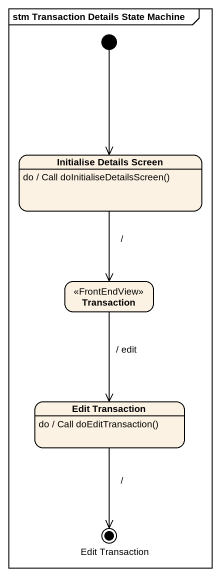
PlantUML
@startuml
mainframe stm Transaction Details State Machine
hide empty description
state "Initialise Details Screen" as Initialise_Details_Screen
Initialise_Details_Screen : do / Call doInitialiseDetailsScreen()
state Transaction <<FrontEndView>>
state "Edit Transaction" as Edit_Transaction
Edit_Transaction : do / Call doEditTransaction()
state "Edit Transaction" as Edit_Transaction_2 <<end>>
[*] --> Initialise_Details_Screen
Initialise_Details_Screen --> Transaction : /
Transaction --> Edit_Transaction : / edit
Edit_Transaction --> Edit_Transaction_2 : /
@enduml
